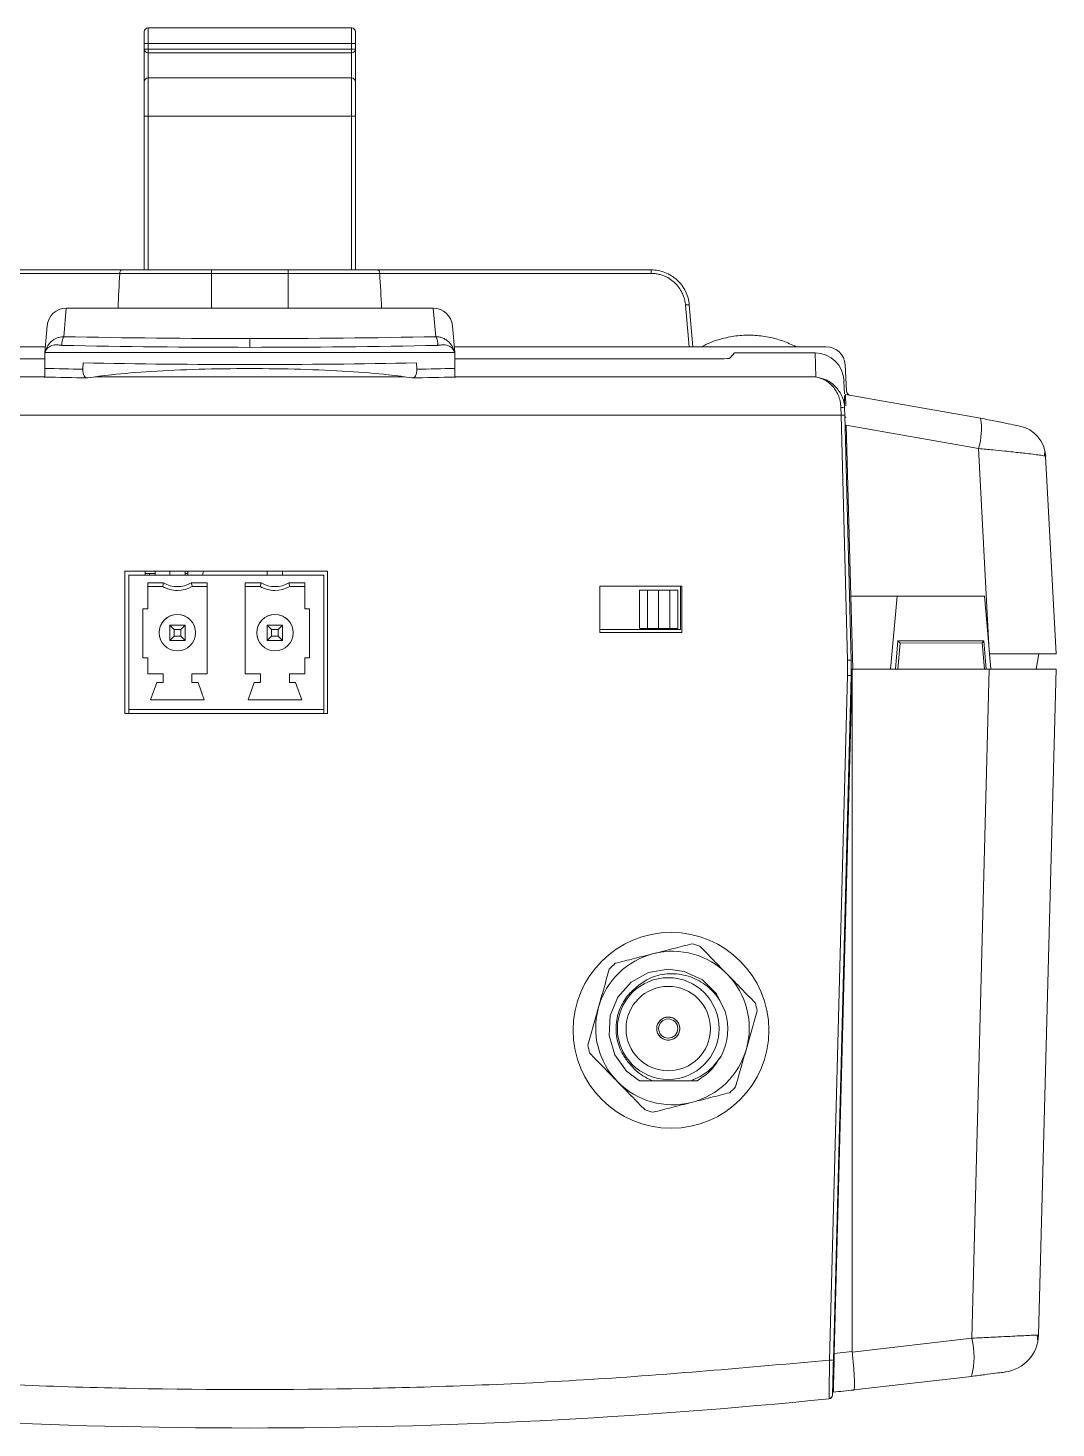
# Model space of a CAD drawing. Header units: millimetres. Extents: x 15 to 1184, y 5 to 836.
# Drawn here: x 549.9 to 657, y 561.3 to 707.1 of the extents above; entities that cross this region are included whole.
import ezdxf

# ---------------------------------------------------------------- set-up
doc = ezdxf.new("R2010")
doc.units = ezdxf.units.MM

msp = doc.modelspace()

# ---------------------------------------------------------------- linework, layer by layer
at = {"color": 7, "linetype": 'Continuous', "lineweight": 15}
for p, q in [((562.38, 707.13), (562.38, 705.53)), ((583.58, 707.13), (562.38, 707.13)), ((583.58, 705.53), (583.58, 707.13)), ((562.38, 705.53), (561.98, 705.53)), ((561.98, 705.53), (561.98, 704.93)), ((561.98, 704.93), (562.38, 704.93)), ((561.98, 704.93), (561.98, 701.53)), ((562.38, 705.53), (583.58, 705.53)), ((562.38, 704.93), (562.38, 705.53)), ((583.58, 704.93), (562.38, 704.93)), ((562.38, 704.93), (562.38, 704.53)), ((562.38, 704.53), (583.58, 704.53)), ((583.98, 705.53), (583.58, 705.53)), ((583.58, 705.53), (583.58, 704.93)), ((583.58, 704.93), (583.98, 704.93)), ((583.58, 704.93), (583.58, 704.53)), ((583.98, 705.53), (583.98, 704.93)), ((583.98, 704.93), (583.98, 701.53)), ((562.38, 697.93), (562.38, 701.93)), ((583.58, 701.93), (562.38, 701.93)), ((583.58, 697.93), (583.58, 701.93)), ((562.38, 697.93), (561.98, 697.93)), ((561.98, 697.93), (561.98, 681.93)), ((562.38, 697.93), (583.58, 697.93)), ((583.98, 697.93), (583.58, 697.93)), ((583.98, 697.93), (583.98, 681.93)), ((531.17, 681.93), (559.67, 681.93)), ((559.43, 681.56), (531.17, 681.56)), ((559.43, 681.56), (568.98, 681.56)), ((568.98, 681.93), (568.98, 681.56)), ((568.98, 681.93), (576.98, 681.93)), ((568.98, 681.56), (576.98, 681.56)), ((568.98, 681.56), (568.98, 677.93)), ((576.98, 681.93), (576.98, 681.56)), ((576.98, 681.56), (586.52, 681.56)), ((576.98, 681.56), (576.98, 677.93)), ((586.29, 681.93), (614.79, 681.93)), ((614.79, 681.56), (586.52, 681.56)), ((614.79, 681.56), (614.79, 681.93)), ((618.77, 678.28), (619.15, 673.93)), ((553.6, 674.97), (553.86, 677.93)), ((553.86, 677.93), (592.1, 677.93)), ((592.1, 677.93), (592.35, 674.97)), ((551.63, 673.33), (551.87, 676.1)), ((594.09, 676.1), (594.33, 673.33)), ((551.68, 673.93), (512.95, 673.93)), ((572.98, 673.86), (572.98, 674.77)), ((633.01, 673.93), (594.28, 673.93)), ((551.63, 672.65), (523.92, 672.65)), ((551.63, 671.66), (551.63, 673.24)), ((594.3, 673.33), (551.66, 673.33)), ((594.33, 671.66), (594.33, 673.24)), ((622.04, 672.65), (594.33, 672.65)), ((623.48, 673.28), (623.03, 672.75)), ((631.89, 673.28), (623.48, 673.28)), ((631.96, 670.78), (631.89, 673.28)), ((555.58, 671.58), (555.61, 672.24)), ((590.35, 672.24), (590.38, 671.58)), ((635.15, 669.33), (635.01, 672.03)), ((551.55, 670.77), (556.08, 670.67)), ((590, 670.68), (594.41, 670.77)), ((634.93, 669), (634.89, 670.34)), ((634.96, 667.51), (634.93, 668.83)), ((635.06, 668.5), (634.94, 668.5)), ((635.05, 668.94), (649.12, 666.48)), ((634.58, 666.8), (511.38, 666.8)), ((634.58, 666.8), (634.57, 667.58)), ((634.98, 666.81), (634.58, 666.8)), ((635.25, 641.28), (634.58, 666.8)), ((634.98, 666.81), (634.96, 667.51)), ((635.65, 641.28), (634.98, 666.81)), ((635.6, 647.93), (635.13, 665.74)), ((648.91, 663.32), (635.13, 665.74)), ((649.99, 642.82), (648.91, 663.32)), ((655.9, 662.51), (655.67, 662.56)), ((655.77, 662.55), (655.83, 663.04)), ((656.98, 641.93), (655.9, 662.51)), ((635.13, 661.33), (635.25, 661.33)), ((581.08, 650.53), (559.96, 650.53)), ((559.96, 650.53), (559.96, 635.73)), ((562.08, 650.53), (562.08, 650.13)), ((562.08, 650.13), (562.08, 650.53)), ((563.12, 650.53), (563.12, 650.3)), ((564.64, 650.53), (564.64, 650.13)), ((564.64, 650.53), (564.64, 650.13)), ((566.24, 650.13), (566.24, 650.53)), ((566.52, 650.53), (566.52, 650.13)), ((568.15, 650.53), (568.04, 650.13)), ((574.8, 650.53), (574.8, 650.13)), ((574.8, 650.53), (574.8, 650.13)), ((576.4, 650.13), (576.4, 650.53)), ((581.08, 635.73), (581.08, 650.53)), ((560.36, 650.13), (560.36, 636.13)), ((560.36, 650.13), (580.68, 650.13)), ((560.36, 650.13), (560.36, 637.13)), ((560.36, 650.13), (560.36, 650.13)), ((562.31, 650.13), (560.36, 650.13)), ((562.04, 650.13), (562.06, 650.13)), ((562.05, 650.13), (562.04, 650.13)), ((562.04, 650.13), (562.05, 650.13)), ((562.05, 650.13), (562.04, 650.13)), ((562.05, 650.13), (562.04, 650.13)), ((562.04, 650.13), (562.05, 650.13)), ((562.08, 650.13), (562.05, 650.13)), ((562.1, 650.13), (562.05, 650.13)), ((562.05, 650.13), (562.09, 650.13)), ((562.09, 650.13), (562.05, 650.13)), ((562.05, 650.13), (562.09, 650.13)), ((562.06, 650.13), (562.12, 650.13)), ((562.06, 650.13), (562.07, 650.13)), ((563.66, 650.13), (562.06, 650.13)), ((562.06, 650.13), (562.33, 650.13)), ((562.06, 650.13), (562.06, 650.13)), ((562.33, 650.13), (562.06, 650.13)), ((562.06, 650.13), (562.31, 650.13)), ((562.06, 650.13), (562.06, 650.13)), ((562.31, 650.13), (562.06, 650.13)), ((562.06, 650.13), (562.31, 650.13)), ((562.06, 650.13), (562.06, 650.13)), ((562.31, 650.13), (562.06, 650.13)), ((562.07, 650.13), (562.08, 650.13)), ((562.07, 650.13), (562.07, 650.13)), ((562.52, 650.3), (562.08, 650.3)), ((562.13, 650.13), (562.08, 650.13)), ((562.08, 650.13), (562.09, 650.13)), ((562.09, 650.13), (562.11, 650.13)), ((562.09, 650.13), (562.16, 650.13)), ((562.17, 650.13), (562.09, 650.13)), ((562.09, 650.13), (562.17, 650.13)), ((562.18, 650.13), (562.1, 650.13)), ((562.11, 650.13), (562.13, 650.13)), ((562.12, 650.13), (562.22, 650.13)), ((562.19, 650.13), (562.13, 650.13)), ((562.13, 650.13), (562.16, 650.13)), ((562.16, 650.13), (562.19, 650.13)), ((562.16, 650.13), (562.26, 650.13)), ((562.27, 650.13), (562.17, 650.13)), ((562.17, 650.13), (562.27, 650.13)), ((562.29, 650.13), (562.18, 650.13)), ((562.27, 650.13), (562.19, 650.13)), ((562.19, 650.13), (562.23, 650.13)), ((562.22, 650.13), (562.31, 650.13)), ((562.23, 650.13), (562.28, 650.13)), ((562.26, 650.13), (562.33, 650.13)), ((562.33, 650.13), (562.27, 650.13)), ((562.33, 650.13), (562.27, 650.13)), ((562.27, 650.13), (562.33, 650.13)), ((562.28, 650.13), (562.33, 650.13)), ((562.33, 650.13), (562.29, 650.13)), ((562.3, 650.13), (562.31, 650.13)), ((562.31, 650.13), (562.3, 650.13)), ((562.3, 650.13), (562.32, 650.13)), ((562.3, 650.13), (562.3, 650.13)), ((562.3, 650.13), (562.3, 650.13)), ((562.32, 650.13), (562.3, 650.13)), ((562.31, 650.13), (562.33, 650.13)), ((562.33, 650.13), (562.31, 650.13)), ((562.32, 650.13), (562.33, 650.13)), ((562.33, 650.13), (562.32, 650.13)), ((562.34, 649.33), (563.99, 649.33)), ((562.34, 646.63), (562.34, 649.33)), ((562.52, 650.3), (562.52, 650.13)), ((563.12, 650.3), (562.52, 650.3)), ((563.12, 650.13), (563.12, 650.3)), ((563.12, 650.3), (563.12, 650.3)), ((563.43, 650.13), (563.41, 650.13)), ((563.41, 650.13), (563.42, 650.13)), ((563.41, 650.13), (563.66, 650.13)), ((563.66, 650.13), (563.41, 650.13)), ((563.42, 650.13), (563.41, 650.13)), ((563.41, 650.13), (563.49, 650.13)), ((563.41, 650.13), (563.41, 650.13)), ((563.42, 650.13), (563.41, 650.13)), ((563.41, 650.13), (563.42, 650.13)), ((563.41, 650.13), (563.41, 650.13)), ((563.42, 650.13), (563.41, 650.13)), ((563.41, 650.13), (563.42, 650.13)), ((563.41, 650.13), (563.41, 650.13)), ((563.43, 650.13), (563.41, 650.13)), ((563.41, 650.13), (563.43, 650.13)), ((563.42, 650.13), (563.47, 650.13)), ((580.68, 650.13), (563.42, 650.13)), ((563.42, 650.13), (563.5, 650.13)), ((563.42, 650.13), (563.66, 650.13)), ((563.66, 650.13), (563.42, 650.13)), ((563.42, 650.13), (563.66, 650.13)), ((563.66, 650.13), (563.42, 650.13)), ((563.56, 650.13), (563.42, 650.13)), ((563.52, 650.13), (563.43, 650.13)), ((563.5, 650.13), (563.43, 650.13)), ((563.43, 650.13), (563.54, 650.13)), ((563.47, 650.13), (563.56, 650.13)), ((563.49, 650.13), (563.55, 650.13)), ((563.5, 650.13), (563.56, 650.13)), ((563.57, 650.13), (563.5, 650.13)), ((563.59, 650.13), (563.52, 650.13)), ((563.54, 650.13), (563.62, 650.13)), ((563.55, 650.13), (563.59, 650.13)), ((563.56, 650.13), (563.63, 650.13)), ((563.56, 650.13), (563.6, 650.13)), ((563.63, 650.13), (563.56, 650.13)), ((563.62, 650.13), (563.57, 650.13)), ((563.65, 650.13), (563.59, 650.13)), ((563.59, 650.13), (563.63, 650.13)), ((563.6, 650.13), (563.64, 650.13)), ((563.66, 650.13), (563.62, 650.13)), ((563.62, 650.13), (563.67, 650.13)), ((563.63, 650.13), (563.68, 650.13)), ((563.68, 650.13), (563.63, 650.13)), ((563.63, 650.13), (563.66, 650.13)), ((563.64, 650.13), (563.65, 650.13)), ((563.68, 650.13), (563.65, 650.13)), ((563.65, 650.13), (563.66, 650.13)), ((563.66, 650.13), (563.66, 650.13)), ((563.66, 650.13), (563.66, 650.13)), ((563.66, 650.13), (563.66, 650.13)), ((563.66, 650.13), (563.66, 650.13)), ((563.66, 650.13), (563.66, 650.13)), ((563.66, 650.13), (563.68, 650.13)), ((563.68, 650.13), (563.66, 650.13)), ((563.67, 650.13), (563.69, 650.13)), ((563.69, 650.13), (563.68, 650.13)), ((563.68, 650.13), (563.69, 650.13)), ((563.69, 650.13), (563.68, 650.13)), ((563.68, 650.13), (563.69, 650.13)), ((563.69, 650.13), (563.68, 650.13)), ((564.64, 650.13), (564.64, 650.13)), ((566.24, 650.13), (564.64, 650.13)), ((566.52, 650.3), (566.24, 650.3)), ((566.88, 649.33), (568.54, 649.33)), ((568.54, 649.33), (568.54, 639.83)), ((568.54, 649.33), (568.54, 648.93)), ((572.5, 649.33), (574.15, 649.33)), ((572.5, 639.83), (572.5, 649.33)), ((574.15, 649.33), (574.05, 648.93)), ((574.8, 650.13), (574.8, 650.13)), ((576.4, 650.13), (574.8, 650.13)), ((577.04, 649.33), (578.7, 649.33)), ((577.15, 648.93), (577.04, 649.33)), ((578.7, 646.63), (578.7, 649.33)), ((578.7, 649.33), (578.7, 648.93)), ((580.68, 636.13), (580.68, 650.13)), ((580.68, 650.13), (580.68, 650.13)), ((562.34, 648.93), (563.89, 648.93)), ((563.89, 648.93), (563.89, 648.93)), ((566.99, 648.93), (568.54, 648.93)), ((568.54, 648.93), (568.54, 639.83)), ((572.5, 648.93), (574.05, 648.93)), ((577.15, 648.93), (578.7, 648.93)), ((578.7, 648.93), (578.7, 646.63)), ((617.98, 648.97), (609.45, 648.97)), ((609.45, 648.97), (609.45, 644.17)), ((613.58, 648.57), (613.58, 644.57)), ((614.41, 648.57), (613.58, 648.57)), ((614.41, 644.57), (614.41, 648.57)), ((614.41, 648.57), (615.58, 648.57)), ((615.58, 644.57), (615.58, 648.57)), ((615.58, 648.57), (616.75, 648.57)), ((616.75, 648.57), (616.75, 644.57)), ((617.58, 648.57), (616.75, 648.57)), ((617.58, 648.57), (617.58, 644.57)), ((617.58, 644.57), (617.58, 648.57)), ((617.58, 648.57), (617.58, 648.57)), ((617.85, 644.47), (617.85, 648.97)), ((617.98, 644.17), (617.98, 648.97)), ((649.54, 647.93), (635.6, 647.93)), ((635.8, 640.33), (635.6, 647.93)), ((640.42, 647.93), (639.75, 640.33)), ((649.99, 642.82), (649.54, 647.93)), ((561.84, 646.63), (562.34, 646.63)), ((561.84, 641.53), (561.84, 646.63)), ((578.7, 646.63), (579.2, 646.63)), ((578.7, 646.63), (578.7, 646.63)), ((579.2, 646.63), (579.2, 641.53)), ((579.2, 641.53), (579.2, 646.63)), ((565.09, 644.48), (564.64, 644.93)), ((564.64, 643.33), (564.64, 644.93)), ((564.64, 644.93), (566.24, 644.93)), ((564.64, 644.93), (564.64, 644.93)), ((566.24, 644.93), (564.64, 644.93)), ((564.64, 643.33), (564.64, 644.93)), ((565.79, 644.48), (566.24, 644.93)), ((566.24, 644.93), (566.24, 643.33)), ((566.78, 645.47), (566.78, 645.47)), ((575.25, 644.48), (574.8, 644.93)), ((574.8, 643.33), (574.8, 644.93)), ((574.8, 644.93), (576.4, 644.93)), ((574.8, 644.93), (574.8, 644.93)), ((576.4, 644.93), (574.8, 644.93)), ((574.8, 643.33), (574.8, 644.93)), ((575.95, 644.48), (576.4, 644.93)), ((576.4, 644.93), (576.4, 643.33)), ((576.94, 645.47), (576.94, 645.47)), ((564.64, 643.33), (565.09, 643.78)), ((564.64, 643.33), (566.24, 643.33)), ((565.09, 643.78), (565.09, 644.48)), ((565.09, 644.48), (565.79, 644.48)), ((565.79, 643.78), (565.09, 643.78)), ((565.79, 643.78), (565.79, 644.48)), ((566.24, 643.33), (565.79, 643.78)), ((574.8, 643.33), (575.25, 643.78)), ((574.8, 643.33), (576.4, 643.33)), ((575.25, 643.78), (575.25, 644.48)), ((575.25, 644.48), (575.95, 644.48)), ((575.95, 643.78), (575.25, 643.78)), ((575.95, 643.78), (575.95, 644.48)), ((576.4, 643.33), (575.95, 643.78)), ((609.45, 644.47), (617.85, 644.47)), ((609.45, 644.17), (617.98, 644.17)), ((613.58, 644.57), (614.41, 644.57)), ((615.58, 644.57), (614.41, 644.57)), ((616.75, 644.57), (615.58, 644.57)), ((616.75, 644.57), (617.58, 644.57)), ((617.58, 644.57), (617.58, 644.57)), ((640.5, 643.28), (640.25, 640.33)), ((640.73, 643.03), (640.5, 643.28)), ((649.45, 643.28), (640.5, 643.28)), ((649.45, 643.28), (649.28, 643.09)), ((649.71, 640.33), (649.45, 643.28)), ((564.09, 642.78), (564.09, 642.78)), ((574.25, 642.78), (574.25, 642.78)), ((640.5, 640.33), (640.73, 643.03)), ((649.28, 643.09), (640.73, 643.03)), ((649.52, 640.33), (649.28, 643.09)), ((649.99, 642.82), (650.06, 641.93)), ((656.98, 641.93), (650.06, 641.93)), ((650.2, 640.33), (650.06, 641.93)), ((655.18, 641.93), (654.9, 640.33)), ((561.84, 641.53), (562.34, 641.53)), ((562.34, 641.53), (561.84, 641.53)), ((562.34, 639.83), (562.34, 641.53)), ((562.34, 641.53), (562.34, 641.53)), ((578.7, 639.83), (578.7, 641.53)), ((578.7, 641.53), (579.2, 641.53)), ((578.7, 641.53), (578.7, 641.53)), ((579.2, 641.53), (578.7, 641.53)), ((578.7, 641.53), (578.7, 639.83)), ((579.2, 641.53), (579.2, 641.53)), ((635.75, 640.33), (633.88, 569.05)), ((635.25, 639.69), (635.25, 641.28)), ((635.25, 641.28), (635.65, 641.28)), ((635.65, 639.68), (635.65, 641.28)), ((635.75, 640.33), (635.65, 640.33)), ((635.75, 569.24), (635.75, 640.33)), ((635.75, 640.33), (650.02, 640.33)), ((650.02, 640.33), (648.2, 570.63)), ((656.98, 640.33), (650.02, 640.33)), ((655.16, 570.97), (656.98, 640.33)), ((562.34, 639.83), (563.94, 639.83)), ((563.94, 639.83), (562.34, 639.83)), ((562.64, 637.13), (563.29, 638.93)), ((563.29, 638.93), (563.94, 638.93)), ((563.94, 638.93), (563.94, 639.83)), ((563.94, 639.83), (563.94, 639.83)), ((566.94, 638.93), (566.94, 639.83)), ((566.94, 639.83), (568.54, 639.83)), ((566.94, 639.83), (566.94, 638.93)), ((566.94, 639.83), (566.94, 639.83)), ((568.54, 639.83), (566.94, 639.83)), ((566.94, 638.93), (567.59, 638.93)), ((566.94, 638.93), (566.94, 638.93)), ((568.24, 637.13), (567.59, 638.93)), ((567.59, 638.93), (568.24, 637.13)), ((568.54, 639.83), (568.54, 639.83)), ((572.5, 639.83), (574.1, 639.83)), ((574.1, 639.83), (572.5, 639.83)), ((572.8, 637.13), (573.45, 638.93)), ((573.45, 638.93), (574.1, 638.93)), ((574.1, 638.93), (574.1, 639.83)), ((574.1, 639.83), (574.1, 639.83)), ((577.1, 638.93), (577.1, 639.83)), ((577.1, 639.83), (578.7, 639.83)), ((578.7, 639.83), (577.1, 639.83)), ((577.1, 639.83), (577.1, 639.83)), ((577.1, 639.83), (577.1, 638.93)), ((577.1, 638.93), (577.75, 638.93)), ((577.1, 638.93), (577.1, 638.93)), ((578.4, 637.13), (577.75, 638.93)), ((577.75, 638.93), (578.4, 637.13)), ((578.7, 639.83), (578.7, 639.83)), ((633.38, 568.35), (635.25, 639.69)), ((633.78, 568.34), (635.65, 639.68)), ((635.65, 639.68), (635.25, 639.69)), ((635.69, 637.93), (635.61, 637.93)), ((560.36, 636.13), (580.68, 636.13)), ((560.36, 636.13), (560.36, 635.73)), ((560.36, 635.73), (560.36, 636.13)), ((560.36, 636.13), (560.36, 636.13)), ((560.36, 636.13), (560.36, 636.13)), ((568.24, 637.13), (562.64, 637.13)), ((568.24, 637.13), (562.64, 637.13)), ((568.24, 637.13), (568.24, 637.13)), ((578.4, 637.13), (572.8, 637.13)), ((578.4, 637.13), (572.8, 637.13)), ((578.4, 637.13), (578.4, 637.13)), ((580.68, 635.73), (580.68, 636.13)), ((635.65, 636.56), (635.57, 636.56)), ((635.59, 637.28), (635.67, 637.28)), ((559.96, 635.73), (581.08, 635.73)), ((620.91, 607.22), (621.49, 606.45)), ((618.99, 597.46), (614.95, 597.46)), ((618.99, 597.46), (619.58, 597.46)), ((648.2, 570.63), (635.75, 569.19)), ((655.09, 570.31), (655.03, 570.97)), ((633.81, 569.31), (633.89, 569.32)), ((633.88, 569.05), (635.75, 569.24)), ((635.75, 569.19), (635.75, 569.24)), ((633.78, 568.34), (633.38, 568.35)), ((648.17, 566.66), (635.91, 565.24)), ((633.33, 564.32), (633.33, 564.46))]:
    msp.add_line(p, q, dxfattribs=at)
at = {"color": 8, "linetype": 'Continuous', "lineweight": 15}
for p, q in [((562.38, 701.93), (562.38, 704.53)), ((583.58, 704.53), (583.58, 701.93)), ((562.38, 681.93), (562.38, 697.93)), ((583.58, 697.93), (583.58, 681.93)), ((618.76, 673.93), (618.38, 678.28)), ((551.63, 670.78), (514, 670.78)), ((589.11, 670.78), (556.86, 670.78)), ((631.96, 670.78), (594.33, 670.78)), ((634.99, 666.57), (635.11, 666.57)), ((635.06, 663.84), (635.18, 663.84)), ((633.99, 573.26), (633.91, 573.25))]:
    msp.add_line(p, q, dxfattribs=at)
at = {"color": 7, "linetype": 'Continuous', "lineweight": 15, "flags": 128}
for points in [[(560.36, 636.13), (560.36, 636.15), (560.36, 636.2), (560.36, 636.3), (560.36, 636.42), (560.36, 636.57), (560.36, 636.75), (560.36, 636.93), (560.36, 637.13)], [(622.44, 604.8), (621.62, 606.5), (620.14, 607.96), (618.25, 608.85), (616.58, 609.09), (614.53, 608.74), (612.71, 607.73), (611.32, 606.17), (610.53, 604.24), (610.42, 602.16), (611.01, 600.16), (612.22, 598.47), (613.58, 597.46), (613.58, 597.46)]]:
    msp.add_lwpolyline(points, dxfattribs=at)
at = {"color": 7, "linetype": 'Continuous', "lineweight": 15}
for centre, radius in [((565.44, 644.13), 1.9), ((575.6, 644.13), 1.9), ((616.87, 602.71), 10.2), ((616.58, 602.89), 5.3), ((616.58, 602.89), 4.4), ((616.58, 602.89), 1.2), ((616.58, 602.89), 1)]:
    msp.add_circle(centre, radius, dxfattribs=at)
for centre, radius, start, end in [((562.38, 706.73), 0.4, 90, 180), ((583.58, 706.73), 0.4, 0, 90), ((562.38, 704.93), 0.4, 180, 270), ((583.58, 704.93), 0.4, 270, 0), ((562.38, 701.53), 0.4, 90, 180), ((583.58, 701.53), 0.4, 0, 90), ((618.57, 677.12), 1.17, 80.1973, 99.8027), ((553.86, 675.93), 2, 89.9863, 175), ((592.1, 675.93), 2, 5, 90.0137), ((554.99, 674.2), 1.59, 150.8635, 184.8688), ((590.97, 674.2), 1.59, 355.1312, 29.1365), ((633.01, 671.93), 2, 3, 90), ((635.65, 669.35), 0.5, 183, 260.9973), ((634.68, 667.01), 0.576, 59.7857, 101.0284), ((642.41, 665.32), 6.8, 342.8472, 9.7658), ((652.51, 662.33), 3.4, 3, 78.4327), ((565.44, 651.73), 2.8, 238.9974, 301.0026), ((575.6, 651.73), 2.8, 238.9973, 301.0027), ((565.44, 651.73), 3.2, 241.0451, 298.9549), ((565.44, 651.73), 3.2, 241.045, 270.0072), ((575.6, 651.73), 3.2, 241.045, 298.955), ((575.6, 651.73), 3.2, 241.045, 270.0072), ((565.44, 644.13), 1.9, 45, 225), ((575.6, 644.13), 1.9, 45, 225), ((617.02, 602.95), 9, 71.5224, 76.9903), ((617.02, 602.95), 8, 104.2563, 164.2563), ((617.02, 602.95), 9, 131.5224, 136.9903), ((617.02, 602.95), 8, 44.2563, 104.2563), ((617.02, 602.95), 8, 344.2563, 44.2563), ((617.02, 602.95), 9, 11.5224, 16.9903), ((617.02, 602.95), 8, 164.2563, 224.2563), ((616.58, 602.89), 6.2, 332.5684, 16.8165), ((617.02, 602.95), 9, 191.5224, 196.9903), ((617.02, 602.95), 8, 284.2563, 344.2563), ((617.02, 602.95), 8, 224.2563, 284.2563), ((617.02, 602.95), 9, 311.5224, 316.9903), ((617.02, 602.95), 9, 251.5224, 256.9903), ((640.44, 568.68), 8, 345.3392, 14.0601), ((651.16, 571.08), 4, 277.538, 358.5), ((633.29, 564.72), 0.4, 275.7727, 358.5), ((572.98, 1161.93), 600, 275.81595, 276.02019), ((572.98, 1161.28), 600, 264.22728, 275.77272)]:
    msp.add_arc(centre, radius, start, end, dxfattribs=at)
for centre, major_axis, ratio, start_param, end_param in [((622.04, 672.76), (1, 0), 0.105104, 4.712389, 6.195919), ((631.89, 670.26), (0.08, -3.02), 0.994518, 1.570796, 3.115556), ((572.98, 682.67), (100.81, 0), 0.105109, 4.539236, 4.885541), ((565.41, -129461.08), (0.03, 130113.01), 0.001753, 0.006322, 0.006791), ((565.41, -129461.08), (0.03, 130113.01), 0.001753, 6.276395, 6.276863)]:
    msp.add_ellipse(centre, major_axis=major_axis, ratio=ratio, start_param=start_param, end_param=end_param, dxfattribs=at)
for points, knots in [([(561.98, 706.73), (561.98, 706.71), (561.98, 706.69), (561.98, 706.54), (561.98, 706.38), (561.98, 706.19), (561.98, 705.91), (561.98, 705.68), (561.98, 705.53)], [0, 0, 0, 0, 0.239443, 0.369436, 0.5, 0.629993, 0.760557, 1, 1, 1, 1]), ([(583.98, 706.73), (583.98, 706.71), (583.98, 706.69), (583.98, 706.54), (583.98, 706.38), (583.98, 706.19), (583.98, 705.91), (583.98, 705.68), (583.98, 705.53)], [0, 0, 0, 0, 0.239443, 0.369436, 0.5, 0.629993, 0.760557, 1, 1, 1, 1]), ([(561.98, 701.53), (561.98, 701.48), (561.98, 701.4), (561.98, 700.96), (561.98, 700.49), (561.98, 699.92), (561.98, 699.08), (561.98, 698.38), (561.98, 697.93)], [0, 0, 0, 0, 0.239443, 0.369626, 0.5, 0.630183, 0.760557, 1, 1, 1, 1]), ([(583.98, 701.53), (583.98, 701.48), (583.98, 701.4), (583.98, 700.96), (583.98, 700.49), (583.98, 699.92), (583.98, 699.08), (583.98, 698.38), (583.98, 697.93)], [0, 0, 0, 0, 0.239443, 0.369626, 0.5, 0.630183, 0.760557, 1, 1, 1, 1]), ([(559.67, 681.93), (559.65, 681.93), (559.62, 681.92), (559.58, 681.9), (559.54, 681.87), (559.5, 681.81), (559.45, 681.72), (559.44, 681.61), (559.43, 681.56)], [0, 0, 0, 0, 0.152581, 0.287097, 0.403491, 0.501785, 0.763574, 1, 1, 1, 1]), ([(559.67, 681.93), (559.74, 681.93), (559.9, 681.93), (560.15, 681.93), (560.41, 681.93), (560.7, 681.93), (561, 681.93), (561.53, 681.93), (562.36, 681.93), (563.56, 681.93), (564.85, 681.93), (566.06, 681.93), (567.13, 681.93), (568.05, 681.93), (568.67, 681.93), (568.98, 681.93)], [0, 0, 0, 0, 0.0410459, 0.0819406, 0.1227621, 0.163589, 0.2044998, 0.2455725, 0.3727538, 0.5000288, 0.6272101, 0.754485, 0.8364067, 0.9180354, 1, 1, 1, 1]), ([(576.98, 681.93), (577.13, 681.93), (577.44, 681.93), (577.91, 681.93), (578.37, 681.93), (578.83, 681.93), (579.28, 681.93), (580.05, 681.93), (581.11, 681.93), (582.4, 681.93), (583.6, 681.93), (584.54, 681.93), (585.27, 681.93), (585.82, 681.93), (586.14, 681.93), (586.29, 681.93)], [0, 0, 0, 0, 0.0410459, 0.0819406, 0.1227621, 0.163589, 0.2044998, 0.2455725, 0.3727538, 0.5000288, 0.6272101, 0.754485, 0.8364067, 0.9180354, 1, 1, 1, 1]), ([(586.29, 681.93), (586.31, 681.93), (586.34, 681.92), (586.38, 681.9), (586.42, 681.87), (586.46, 681.81), (586.51, 681.72), (586.52, 681.61), (586.52, 681.56)], [0, 0, 0, 0, 0.155964, 0.291538, 0.406775, 0.501779, 0.764387, 1, 1, 1, 1]), ([(614.79, 681.93), (615.28, 681.93), (615.78, 681.84), (616.7, 681.48), (617.13, 681.21), (617.86, 680.54), (618.16, 680.14), (618.6, 679.25), (618.73, 678.77), (618.77, 678.28)], [0, 0, 0, 0, 0.25, 0.25, 0.5, 0.5, 0.75, 0.75, 1, 1, 1, 1]), ([(618.38, 678.28), (618.37, 678.36), (618.35, 678.53), (618.3, 678.79), (618.23, 679.03), (618.14, 679.28), (617.98, 679.65), (617.7, 680.12), (617.24, 680.63), (616.68, 681.05), (616.14, 681.32), (615.64, 681.47), (615.22, 681.55), (614.93, 681.56), (614.79, 681.56)], [0, 0, 0, 0, 0.048571, 0.096778, 0.144869, 0.193094, 0.241698, 0.371112, 0.50063, 0.629861, 0.7592, 0.839632, 0.91951, 1, 1, 1, 1]), ([(551.63, 673.24), (551.64, 673.3), (551.66, 673.41), (551.7, 673.56), (551.76, 673.7), (551.85, 673.9), (551.97, 674.1), (552.11, 674.28), (552.27, 674.45), (552.48, 674.62), (552.77, 674.79), (553.06, 674.9), (553.34, 674.96), (553.52, 674.97), (553.6, 674.97)], [0, 0, 0, 0, 0.060411, 0.109611, 0.161524, 0.221742, 0.339826, 0.416833, 0.463437, 0.590586, 0.706972, 0.813319, 0.910581, 1, 1, 1, 1]), ([(553.41, 674.06), (553.29, 674.07), (553.16, 674.1), (552.85, 674.13), (552.68, 674.13), (552.31, 674.05), (552.13, 673.97), (551.82, 673.7), (551.71, 673.53), (551.66, 673.33)], [0, 0, 0, 0, 0.25, 0.25, 0.5, 0.5, 0.75, 0.75, 1, 1, 1, 1]), ([(592.35, 674.97), (592.41, 674.97), (592.52, 674.97), (592.69, 674.95), (592.86, 674.91), (593.04, 674.85), (593.22, 674.77), (593.4, 674.67), (593.58, 674.54), (593.72, 674.41), (593.85, 674.28), (593.99, 674.1), (594.11, 673.9), (594.2, 673.7), (594.25, 673.56), (594.3, 673.41), (594.32, 673.3), (594.33, 673.24)], [0, 0, 0, 0, 0.055015, 0.112893, 0.173986, 0.238591, 0.306959, 0.379303, 0.455804, 0.536611, 0.58408, 0.660148, 0.778105, 0.838225, 0.890429, 0.939616, 1, 1, 1, 1]), ([(592.55, 674.06), (592.58, 674.07), (592.64, 674.07), (592.77, 674.09), (593.05, 674.13), (593.4, 674.13), (593.75, 674.01), (593.97, 673.86), (594.13, 673.69), (594.24, 673.52), (594.28, 673.39), (594.3, 673.33)], [0, 0, 0, 0, 0.038603, 0.090355, 0.194301, 0.438673, 0.578881, 0.715322, 0.813073, 0.906437, 1, 1, 1, 1]), ([(629.9, 673.93), (629.45, 674.14), (628.52, 674.57), (627.01, 674.97), (625.44, 675.16), (623.82, 675.11), (622.2, 674.8), (620.95, 674.39), (620.29, 674.03), (620.11, 673.93)], [0, 0, 0, 0, 0.147398, 0.300822, 0.456848, 0.615392, 0.776562, 0.940721, 1, 1, 1, 1]), ([(551.66, 673.33), (551.66, 673.33), (551.66, 673.33), (551.66, 673.33), (551.66, 673.33), (551.66, 673.33), (551.65, 673.33), (551.65, 673.32), (551.65, 673.32), (551.65, 673.32), (551.65, 673.31), (551.64, 673.31), (551.64, 673.3), (551.63, 673.28), (551.63, 673.26), (551.63, 673.24)], [0, 0, 0, 0, 0.00000077587, 0.00000077587, 0.00000077587, 0.00000196548, 0.00000196548, 0.00000196548, 0.00000542761, 0.00000542761, 0.00000542761, 0.00001900659, 0.00001900659, 0.00001900659, 0.00004681304, 0.00004681304, 0.00004681304, 0.00004681304]), ([(594.3, 673.33), (594.3, 673.33), (594.3, 673.33), (594.3, 673.33), (594.3, 673.33), (594.3, 673.33), (594.3, 673.33), (594.31, 673.32), (594.31, 673.32), (594.31, 673.32), (594.31, 673.31), (594.32, 673.31), (594.32, 673.3), (594.33, 673.28), (594.33, 673.26), (594.33, 673.24)], [0, 0, 0, 0, 0.00000077587, 0.00000077587, 0.00000077587, 0.00000196551, 0.00000196551, 0.00000196551, 0.00000542779, 0.00000542779, 0.00000542779, 0.00001900701, 0.00001900701, 0.00001900701, 0.00004681151, 0.00004681151, 0.00004681151, 0.00004681151]), ([(551.63, 671.66), (551.63, 671.56), (551.63, 671.34), (551.63, 671.06), (551.63, 670.86), (551.63, 670.77), (551.63, 670.77), (551.63, 670.77)], [0, 0, 0, 0, 0.2418101, 0.4835391, 0.7276111, 0.9769727, 1, 1, 1, 1]), ([(556.09, 670.67), (555.94, 670.65), (555.8, 670.72), (555.62, 671.05), (555.57, 671.31), (555.58, 671.58)], [0, 0, 0, 0, 0.5, 0.5, 1, 1, 1, 1]), ([(556.09, 670.67), (556.81, 670.79), (557.64, 670.9), (559.81, 671.14), (561.22, 671.26), (564.3, 671.45), (565.96, 671.52), (569.4, 671.62), (571.19, 671.65), (574.77, 671.65), (576.55, 671.62), (580, 671.52), (581.66, 671.45), (584.74, 671.26), (586.15, 671.14), (588.32, 670.9), (589.15, 670.79), (589.87, 670.67)], [2.135768, 2.135768, 2.135768, 2.135768, 2.337088, 2.337088, 2.605256, 2.605256, 2.873424, 2.873424, 3.141593, 3.141593, 3.409761, 3.409761, 3.677929, 3.677929, 3.946097, 3.946097, 4.147418, 4.147418, 4.147418, 4.147418]), ([(590.38, 671.58), (590.39, 671.31), (590.34, 671.05), (590.16, 670.72), (590.02, 670.65), (589.87, 670.67)], [0, 0, 0, 0, 0.5, 0.5, 1, 1, 1, 1]), ([(594.33, 671.66), (594.33, 671.56), (594.33, 671.34), (594.33, 671.06), (594.33, 670.86), (594.33, 670.77), (594.33, 670.77), (594.33, 670.77)], [0, 0, 0, 0, 0.2420131, 0.4839451, 0.728222, 0.9777929, 1, 1, 1, 1]), ([(634.57, 667.58), (634.55, 667.8), (634.51, 668.27), (634.22, 669.11), (633.66, 669.93), (632.84, 670.56), (632.25, 670.71), (631.96, 670.78)], [0, 0, 0, 0, 0.1201218, 0.2507259, 0.500135, 0.7498691, 1, 1, 1, 1]), ([(634.96, 667.51), (634.94, 667.74), (634.9, 668.22), (634.57, 669.08), (633.93, 669.92), (632.98, 670.57), (632.3, 670.71), (631.96, 670.78)], [0, 0, 0, 0, 0.121537, 0.251139, 0.500843, 0.750757, 1, 1, 1, 1]), ([(635.08, 667.76), (635.08, 667.78), (635.07, 668.13), (635.06, 668.57), (635.05, 668.91), (635.05, 668.93), (635.05, 668.94)], [0, 0, 0, 0, 0.028558, 0.419627, 0.806185, 1, 1, 1, 1]), ([(649.12, 666.48), (649.66, 666.37), (650.74, 666.16), (652.07, 665.89), (653, 665.7), (653.13, 665.68), (653.19, 665.66)], [0, 0, 0, 0, 0.25047, 0.500344, 0.750153, 1, 1, 1, 1]), ([(562.06, 650.13), (562.06, 650.13), (562.06, 650.13), (562.06, 650.13), (562.06, 650.13), (562.06, 650.13)], [0, 0, 0, 0, 0.250009, 0.500017, 1, 1, 1, 1]), ([(619.04, 611.72), (618.39, 611.55), (617.08, 611.22), (615.73, 610.87), (615.05, 610.7)], [0, 0, 0, 0, 0.495796, 1, 1, 1, 1]), ([(622.75, 608.53), (622.26, 609.02), (621.29, 610.02), (620.35, 610.99), (619.87, 611.48)], [0, 0, 0, 0, 0.495074, 1, 1, 1, 1]), ([(615.05, 610.7), (614.38, 610.53), (613.03, 610.19), (611.71, 609.85), (611.05, 609.69)], [0, 0, 0, 0, 0.495074, 1, 1, 1, 1]), ([(610.44, 609.09), (610.25, 608.44), (609.89, 607.14), (609.51, 605.79), (609.32, 605.12)], [0, 0, 0, 0, 0.495796, 1, 1, 1, 1]), ([(622.51, 604.68), (622.22, 605.29), (621.64, 606.5), (620.08, 607.83), (618.21, 608.58), (616.2, 608.67), (614.42, 608.13), (613.51, 607.4), (613.12, 607.08)], [0, 0, 0, 0, 0.1749533, 0.3502105, 0.5237491, 0.6971735, 0.868733, 1, 1, 1, 1]), ([(625.62, 605.58), (625.16, 606.06), (624.21, 607.03), (623.24, 608.03), (622.75, 608.53)], [0, 0, 0, 0, 0.495796, 1, 1, 1, 1]), ([(613.12, 607.08), (612.95, 606.93), (612.32, 606.36), (611.51, 605.11), (611.05, 603.31), (611.23, 601.46), (611.82, 600.14), (612.32, 599.52), (612.44, 599.36)], [0, 0, 0, 0, 0.082294, 0.294745, 0.507195, 0.719646, 0.932097, 1, 1, 1, 1]), ([(613.12, 607.08), (613.19, 607.15), (613.27, 607.22), (613.37, 607.27), (613.38, 607.27)], [0, 0, 0, 0, 0.881458, 1, 1, 1, 1]), ([(609.32, 605.12), (609.13, 604.45), (608.75, 603.11), (608.38, 601.81), (608.2, 601.15)], [0, 0, 0, 0, 0.495074, 1, 1, 1, 1]), ([(624.72, 600.78), (624.9, 601.44), (625.28, 602.78), (625.65, 604.09), (625.84, 604.74)], [0, 0, 0, 0, 0.495074, 1, 1, 1, 1]), ([(608.41, 600.32), (608.88, 599.84), (609.82, 598.87), (610.8, 597.87), (611.29, 597.36)], [0, 0, 0, 0, 0.495796, 1, 1, 1, 1]), ([(618.99, 597.46), (619.61, 597.75), (620.86, 598.33), (621.67, 599.46), (622.08, 600.03)], [0, 0, 0, 0, 0.490968, 1, 1, 1, 1]), ([(622.08, 600.03), (621.7, 599.43), (621.05, 598.4), (620.02, 597.74), (619.58, 597.46)], [0, 0, 0, 0, 0.574452, 1, 1, 1, 1]), ([(623.6, 596.81), (623.78, 597.45), (624.15, 598.76), (624.53, 600.1), (624.72, 600.78)], [0, 0, 0, 0, 0.495796, 1, 1, 1, 1]), ([(612.44, 599.36), (612.86, 598.89), (613.57, 598.08), (614.54, 597.64), (614.95, 597.46)], [0, 0, 0, 0, 0.587056, 1, 1, 1, 1]), ([(611.29, 597.36), (611.77, 596.87), (612.74, 595.87), (613.69, 594.9), (614.16, 594.41)], [0, 0, 0, 0, 0.495074, 1, 1, 1, 1]), ([(613.58, 597.46), (613.76, 597.46), (614.21, 597.46), (614.67, 597.46), (614.95, 597.46)], [0, 0, 0, 0, 0.409923, 1, 1, 1, 1]), ([(614.99, 594.18), (615.64, 594.34), (616.95, 594.68), (618.31, 595.02), (618.99, 595.19)], [0, 0, 0, 0, 0.495796, 1, 1, 1, 1]), ([(618.99, 595.19), (619.66, 595.36), (621.01, 595.71), (622.32, 596.04), (622.98, 596.21)], [0, 0, 0, 0, 0.495074, 1, 1, 1, 1]), ([(655.16, 570.97), (655.07, 570.97), (654.93, 570.96), (654.08, 570.92), (653.23, 570.88), (652.17, 570.83), (651.14, 570.78), (650.16, 570.73), (649.25, 570.68), (648.56, 570.65), (648.2, 570.63)], [0, 0, 0, 0, 0.242407, 0.36924, 0.499539, 0.618972, 0.74965, 0.81945, 0.902902, 1, 1, 1, 1]), ([(633.88, 569.05), (633.88, 568.92), (633.87, 568.66), (633.86, 568.27), (633.85, 567.95), (633.85, 567.64), (633.84, 567.34), (633.83, 566.99), (633.82, 566.72), (633.82, 566.46), (633.81, 566.22), (633.8, 565.95), (633.8, 565.75), (633.79, 565.57), (633.79, 565.39), (633.78, 565.22), (633.78, 565.12), (633.78, 565.06), (633.78, 565.04), (633.78, 565.03)], [0, 0, 0, 0, 0.065671, 0.13163, 0.197877, 0.231123, 0.296801, 0.362771, 0.429032, 0.462287, 0.527711, 0.593427, 0.659437, 0.692566, 0.768221, 0.844359, 0.920991, 0.960427, 1, 1, 1, 1]), ([(635.91, 565.24), (635.93, 565.26), (635.96, 565.31), (635.98, 565.68), (635.98, 566.25), (635.94, 567.01), (635.88, 567.92), (635.8, 568.69), (635.75, 569.19)], [0, 0, 0, 0, 0.155337, 0.290654, 0.50041, 0.631155, 0.758173, 1, 1, 1, 1]), ([(512.58, 568.35), (520.61, 567.63), (536.68, 566.18), (560.88, 565.25), (585.08, 565.25), (609.28, 566.18), (625.35, 567.63), (633.38, 568.35)], [0, 0, 0, 0, 0.200018, 0.399957, 0.60004, 0.799977, 1, 1, 1, 1]), ([(633.69, 564.71), (633.69, 564.77), (633.69, 564.88), (633.72, 565.72), (633.75, 566.92), (633.77, 567.86), (633.78, 568.34)], [0, 0, 0, 0, 0.249966, 0.499727, 0.749411, 1, 1, 1, 1]), ([(651.69, 567.11), (651.64, 567.11), (651.53, 567.09), (650.73, 566.99), (649.59, 566.84), (648.65, 566.72), (648.17, 566.66)], [0, 0, 0, 0, 0.250125, 0.499999, 0.749954, 1, 1, 1, 1]), ([(633.33, 564.4), (633.4, 564.4), (633.54, 564.38), (633.62, 564.51), (633.66, 564.57)], [0, 0, 0, 0, 0.5037899, 1, 1, 1, 1]), ([(633.78, 565.03), (633.78, 565.03), (633.78, 565.02), (633.78, 565.02), (633.78, 565.02)], [0, 0, 0, 0, 0.499419, 1, 1, 1, 1])]:
    msp.add_open_spline(points, degree=3, knots=knots, dxfattribs=at)
for points in [[(559.25, 677.93), (559.31, 679.14), (559.37, 680.35), (559.43, 681.56)], [(586.52, 681.56), (586.59, 680.35), (586.65, 679.14), (586.71, 677.93)], [(572.98, 673.86), (566.41, 673.86), (559.85, 673.93), (553.41, 674.06)], [(553.6, 674.97), (559.98, 674.84), (566.48, 674.77), (572.98, 674.77)], [(572.98, 674.77), (579.48, 674.77), (585.98, 674.84), (592.35, 674.97)], [(592.55, 674.06), (586.11, 673.93), (579.55, 673.86), (572.98, 673.86)], [(551.63, 671.66), (552.94, 671.64), (554.26, 671.61), (555.58, 671.58)], [(590.38, 671.58), (591.7, 671.61), (593.02, 671.64), (594.33, 671.66)], [(556.09, 670.67), (554.59, 670.7), (553.11, 670.73), (551.63, 670.76)], [(594.33, 670.76), (592.85, 670.73), (591.36, 670.7), (589.87, 670.67)], [(563.89, 648.93), (564.13, 648.81), (564.62, 648.58), (565.16, 648.55), (565.44, 648.53)], [(574.05, 648.93), (574.29, 648.81), (574.78, 648.58), (575.32, 648.55), (575.6, 648.53)], [(616.58, 601.69), (616.42, 601.7), (616.11, 601.74), (615.71, 602.02), (615.44, 602.41), (615.35, 602.89), (615.44, 603.36), (615.71, 603.75), (616.11, 604.03), (616.42, 604.07), (616.58, 604.09)], [(616.58, 604.09), (616.74, 604.07), (617.05, 604.03), (617.45, 603.75), (617.72, 603.36), (617.81, 602.89), (617.72, 602.41), (617.45, 602.02), (617.05, 601.74), (616.74, 601.7), (616.58, 601.69)]]:
    msp.add_open_spline(points, degree=3, dxfattribs=at)
at = {"color": 8, "linetype": 'Continuous', "lineweight": 15}
for points, knots in [([(655.67, 662.56), (655.61, 662.57), (655.49, 662.61), (654.79, 662.7), (654.04, 662.79), (653.25, 662.88), (652.49, 662.96), (651.55, 663.06), (650.36, 663.18), (649.42, 663.27), (648.91, 663.32)], [0, 0, 0, 0, 0.148588, 0.290707, 0.435029, 0.525204, 0.619305, 0.717346, 0.84949, 1, 1, 1, 1]), ([(633.33, 564.46), (633.33, 564.5), (633.33, 564.56), (633.34, 564.97), (633.35, 565.64), (633.36, 566.77), (633.38, 567.82), (633.38, 568.35)], [0, 0, 0, 0, 0.143545, 0.287232, 0.434848, 0.716811, 1, 1, 1, 1])]:
    msp.add_open_spline(points, degree=3, knots=knots, dxfattribs=at)

doc.saveas('drawing.dxf')
